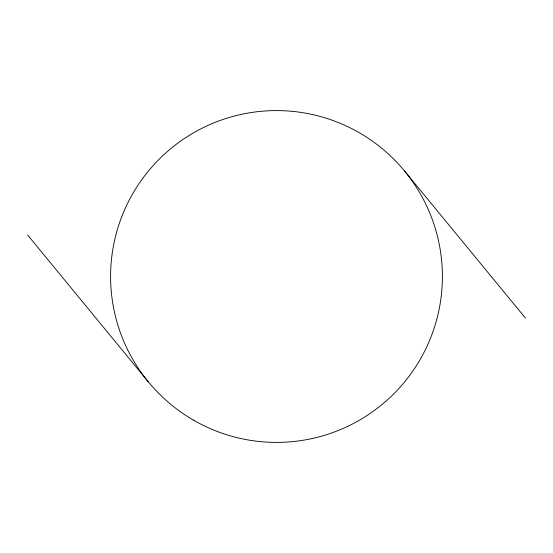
<?xml version="1.0" encoding="UTF-8"?>
<svg xmlns="http://www.w3.org/2000/svg" width="553" height="553" viewBox="0 0 553 553"><rect width="100%" height="100%" fill="white"/><g stroke="black" fill="none" stroke-linecap="round" stroke-linejoin="round"><path stroke-width="0.83" d="M404.658 171.154L525.35 317.975M27.65 235.025L148.342 381.846M193.55 420.176A165.9 165.9 0 0 0 442.4 276.5A165.9 165.9 0 0 0 193.55 132.824A165.9 165.9 0 0 0 193.55 420.176"/></g></svg>
